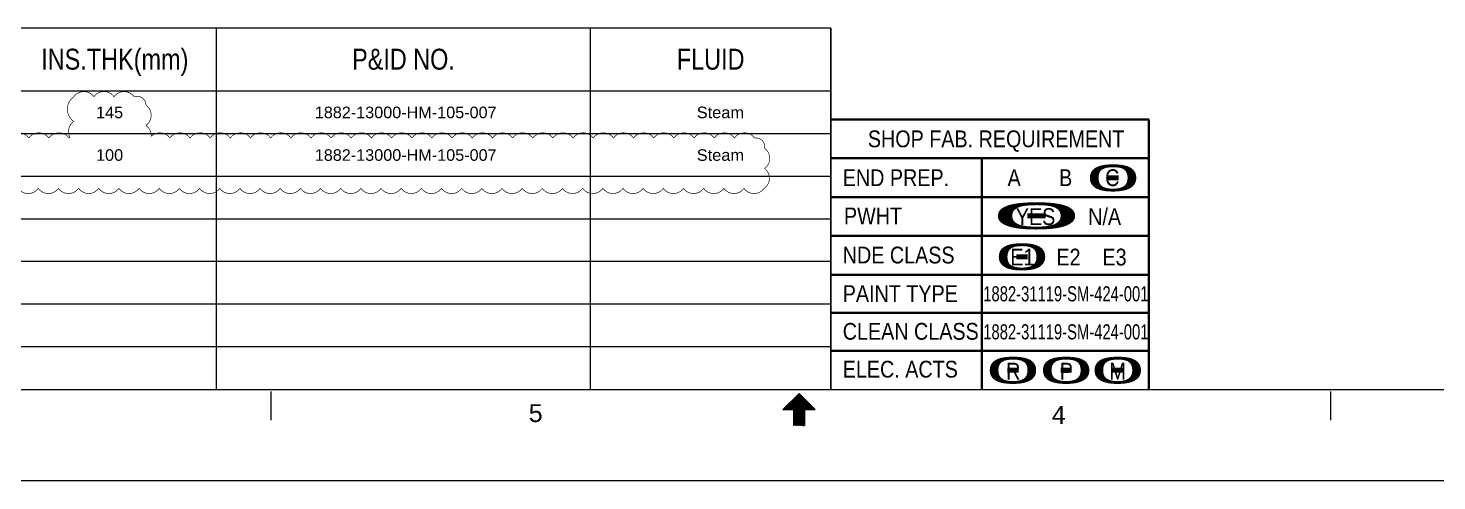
# Model space of a CAD drawing. Header units: inches. Extents: x 996 to 1837, y 0 to 594.
# Drawn here: x 1259.6 to 1539.1, y 0 to 89.7 of the extents above; entities that cross this region are included whole.
import ezdxf
from ezdxf.enums import TextEntityAlignment as Align

# ---------------------------------------------------------------- set-up
doc = ezdxf.new("R2010")
doc.units = ezdxf.units.IN
doc.header["$MEASUREMENT"] = 0
doc.linetypes.add('Solid', pattern=[1, 1, 0])
for name, color, linetype in [('2', 2, 'Continuous'), ('4', 4, 'Continuous'), ('BG 0 -1', 7, 'Continuous'), ('BG BG BG BG BG 2', 7, 'Continuous'), ('BG BG BG BG TITLETEXT', 7, 'Continuous'), ('BG BG BG Default', 7, 'Continuous'), ('Rev.4', 6, 'Continuous')]:
    doc.layers.add(name, color=color, linetype=linetype)
doc.layers.add('spoolIsoText', color=2, linetype='Solid', lineweight=30)
doc.styles.add('1882-13610-HP-186-001-704(01OF01)_MODEL-EMBED 1_DWG$0$Arial', font='arial.ttf')
doc.styles.add('Arial', font='arial.ttf')
doc.styles.add('fixedText', font='MONOTXT8.shx', dxfattribs={"width": 0.85})

# ---------------------------------------------------------------- blocks, each defined once
blk = doc.blocks.new('A$C837873b3')
at = {"layer": 'BG BG BG Default', "color": 2, "linetype": 'Continuous', "lineweight": 35}
for p, q in [((0, 7.701931330499974), (63.19417745169994, 7.701931330499974)), ((63.19417745169994, 7.701931330499974), (63.19417745169994, -7.105427357601002e-15))]:
    blk.add_line(p, q, dxfattribs=at)
at = {"layer": 'BG BG BG BG TITLETEXT', "color": 4, "style": 'Arial', "width": 0.8408887547300006}
blk.add_text('SHOP FAB. REQUIREMENT', height=3.332684485827264, dxfattribs=at).set_placement((7.466808665464669, 3.834656914604693), align=Align.MIDDLE_LEFT)

msp = doc.modelspace()

# ---------------------------------------------------------------- linework, layer by layer
at = {"layer": 'BG 0 -1', "color": 2, "linetype": 'Continuous', "lineweight": 25}
msp.add_line((1418.885590118743, 89.70609904810931), (1418.885590118743, 18.10732576754845), dxfattribs=at)
at = {"layer": 'BG 0 -1', "color": 7, "linetype": 'Continuous', "lineweight": 9}
for p, q in [((1020.915098631581, 18.10732576754845), (1811.734633668179, 18.10732576754845)), ((1307.753526670178, 17.68293552364571), (1307.753526670178, 12.02439893827932)), ((1412.55870913984, 17.30113572693585), (1409.375782310571, 14.11820889766761)), ((1409.390231497749, 14.11820889767159), (1412.565933733485, 17.29391113340739)), ((1409.515268672471, 14.11820889767159), (1412.628452320846, 17.23139254604632)), ((1409.640305847193, 14.11820889767159), (1412.690970908207, 17.16887395868525)), ((1409.765343021915, 14.11820889767159), (1412.753489495568, 17.1063553713243)), ((1409.890380196637, 14.11820889767159), (1412.816008082929, 17.04383678396323)), ((1410.015417371359, 14.11820889767159), (1412.87852667029, 16.98131819660216)), ((1410.140454546081, 14.11820889767159), (1412.941045257651, 16.9187996092412)), ((1410.265491720803, 14.11820889767159), (1413.003563845012, 16.85628102188014)), ((1410.390528895525, 14.11820889767148), (1413.066082432373, 16.79376243451907)), ((1415.741635969106, 14.11820889766761), (1412.55870913984, 17.30113572693585)), ((1412.565933733374, 17.29391113340159), (1412.565933733374, 11.63537454803554)), ((1518.003526670179, 17.68293552364571), (1518.003526670179, 12.02439893827932)), ((1409.375782310571, 14.11820889766761), (1411.497733530085, 14.11820889766761)), ((1410.515566070247, 14.11820889767148), (1413.128601019734, 16.73124384715811)), ((1410.640603244969, 14.11820889767148), (1413.191119607095, 16.66872525979704)), ((1410.765640419691, 14.11820889767148), (1413.253638194456, 16.60620667243597)), ((1410.890677594413, 14.11820889767148), (1413.316156781817, 16.54368808507502)), ((1411.015714769136, 14.11820889767148), (1413.378675369178, 16.48116949771395)), ((1411.140751943858, 14.11820889767148), (1413.441193956539, 16.41865091035288)), ((1411.26578911858, 14.11820889767148), (1413.5037125439, 16.35613232299193)), ((1411.390826293301, 14.11820889767148), (1413.566231131261, 16.29361373563086)), ((1411.497733530195, 14.10007895984222), (1413.628749718622, 16.2310951482699)), ((1411.497733530195, 13.9750417851202), (1413.691268305983, 16.16857656090883)), ((1411.497733530195, 13.85000461039817), (1413.753786893344, 16.10605797354776)), ((1411.497733530195, 13.72496743567604), (1413.816305480705, 16.04353938618681)), ((1411.497733530195, 13.59993026095401), (1413.878824068066, 15.98102079882574)), ((1411.497733530195, 13.47489308623199), (1413.941342655427, 15.91850221146467)), ((1411.497733530195, 13.34985591150985), (1414.003861242788, 15.85598362410371)), ((1411.497733530195, 13.22481873678782), (1414.066379830149, 15.79346503674265)), ((1411.497733530195, 13.0997815620658), (1414.12889841751, 15.73094644938169)), ((1411.497733530195, 12.97474438734366), (1414.191417004871, 15.66842786202062)), ((1411.497733530195, 12.84970721262164), (1414.253935592232, 15.60590927465955)), ((1411.497733530195, 12.72467003789961), (1414.316454179594, 15.5433906872986)), ((1411.497733530195, 12.59963286317748), (1414.378972766955, 15.48087209993753)), ((1411.497733530195, 12.47459568845545), (1414.441491354316, 15.41835351257646)), ((1411.497733530195, 12.34955851373343), (1414.504009941676, 15.3558349252155)), ((1411.497733530195, 12.22452133901129), (1414.566528529037, 15.29331633785444)), ((1411.497733530195, 12.09948416428927), (1414.629047116398, 15.23079775049337)), ((1411.497733530085, 14.11820889766761), (1411.497733530085, 10.93528206839926)), ((1411.497733530195, 11.97444698956724), (1413.619684749708, 14.09639820908023)), ((1413.619684749595, 14.11820889766761), (1415.741635969106, 14.11820889766761)), ((1413.619684749595, 14.11820889766761), (1413.619684749595, 10.93528206839926)), ((1413.641495438299, 14.11820889767148), (1414.691565703759, 15.16827916313241)), ((1413.766532613021, 14.11820889767148), (1414.754084291121, 15.10576057577134)), ((1413.891569787743, 14.11820889767148), (1414.816602878482, 15.04324198841027)), ((1414.016606962465, 14.11820889767148), (1414.879121465843, 14.98072340104932)), ((1414.141644137187, 14.11820889767148), (1414.941640053204, 14.91820481368825)), ((1414.266681311909, 14.11820889767148), (1415.004158640565, 14.85568622632718)), ((1414.391718486631, 14.11820889767148), (1415.066677227926, 14.79316763896622)), ((1414.516755661353, 14.11820889767148), (1415.129195815287, 14.73064905160516)), ((1414.641792836075, 14.11820889767148), (1415.191714402648, 14.66813046424409)), ((1414.766830010798, 14.11820889767148), (1415.254232990009, 14.60561187688313)), ((1414.891867185519, 14.11820889767148), (1415.31675157737, 14.54309328952206)), ((1415.016904360241, 14.11820889767148), (1415.379270164731, 14.48057470216099)), ((1415.141941534963, 14.11820889767148), (1415.441788752092, 14.41805611480004)), ((1415.266978709686, 14.11820889767148), (1415.504307339453, 14.35553752743897)), ((1415.392015884408, 14.11820889767148), (1415.566825926814, 14.2930189400779)), ((1415.517053059129, 14.11820889767148), (1415.629344514175, 14.23050035271694)), ((1415.642090233851, 14.11820889767148), (1415.691863101536, 14.16798176535588)), ((1411.497733530195, 11.84940981484522), (1413.619684749708, 13.97136103435821)), ((1411.497733530195, 11.72437264012308), (1413.619684749708, 13.84632385963607)), ((1411.497733530195, 11.59933546540105), (1413.619684749708, 13.72128668491405)), ((1411.497733530195, 11.47429829067903), (1413.619684749708, 13.59624951019202)), ((1411.497733530195, 11.34926111595689), (1413.619684749708, 13.47121233546989)), ((1411.497733530195, 11.22422394123487), (1413.619684749708, 13.34617516074786)), ((1411.497733530195, 11.09918676651284), (1413.619684749708, 13.22113798602584)), ((1411.497733530195, 10.97414959179082), (1413.619684749708, 13.09610081130381)), ((1411.583903181528, 10.93528206840199), (1413.619684749708, 12.97106363658168)), ((1411.70894035625, 10.93528206840199), (1413.619684749708, 12.84602646185965)), ((1411.833977530972, 10.93528206840199), (1413.619684749708, 12.72098928713763)), ((1411.959014705694, 10.93528206840199), (1413.619684749708, 12.59595211241549)), ((1412.084051880416, 10.93528206840199), (1413.619684749708, 12.47091493769346)), ((1412.209089055138, 10.93528206840199), (1413.619684749708, 12.34587776297144)), ((1412.33412622986, 10.93528206840199), (1413.619684749708, 12.2208405882493)), ((1412.459163404582, 10.93528206840199), (1413.619684749708, 12.09580341352728)), ((1412.584200579304, 10.93528206840199), (1413.619684749708, 11.97076623880525)), ((1412.709237754026, 10.93528206840199), (1413.619684749708, 11.84572906408312)), ((1412.834274928749, 10.93528206840199), (1413.619684749708, 11.72069188936109)), ((1412.95931210347, 10.93528206840199), (1413.619684749708, 11.59565471463907)), ((1413.084349278192, 10.93528206840199), (1413.619684749708, 11.47061753991693)), ((1413.209386452915, 10.93528206840199), (1413.619684749708, 11.34558036519491)), ((1413.334423627637, 10.93528206840199), (1413.619684749708, 11.22054319047288)), ((1413.459460802359, 10.93528206840199), (1413.619684749708, 11.09550601575086)), ((1413.58449797708, 10.93528206840199), (1413.619684749708, 10.97046884102872)), ((1836.803332926672, 8.444693776255008e-06), (995.8033329266718, 8.444693776255008e-06))]:
    msp.add_line(p, q, dxfattribs=at)
at = {"layer": 'BG BG BG BG BG 2', "color": 2, "linetype": 'Continuous', "lineweight": 15}
for p, q in [((1418.885590118743, 89.70609904810931), (1020.915098631581, 89.70609904810931)), ((1297.010452118743, 18.10732576754845), (1297.010452118743, 89.70609904810931)), ((1371.175060118743, 18.10732576754845), (1371.175060118743, 89.70609904810931)), ((1418.885590118743, 77.24098204810969), (1020.915098631581, 77.24098204810969)), ((1418.885590118743, 68.78978404810914), (1020.915098631581, 68.78978404810914)), ((1418.885590118743, 60.33852304811012), (1020.915098631581, 60.33852304811012)), ((1418.885590118743, 51.88726204810814), (1020.915098631581, 51.88726204810814)), ((1418.885590118743, 43.43600104810912), (1020.915098631581, 43.43600104810912)), ((1418.885590118743, 34.98477154810939), (1020.915098631581, 34.98477154810939)), ((1418.885590118743, 26.53351054811037), (1020.915098631581, 26.53351054811037))]:
    msp.add_line(p, q, dxfattribs=at)
at = {"layer": 'BG BG BG Default', "color": 2, "linetype": 'Continuous', "lineweight": 35}
for p, q in [((1418.752337104944, 63.939921726585), (1481.946514556644, 63.939921726585)), ((1448.834981475744, 63.939921726585), (1448.834981475744, 18.10732576754845)), ((1481.946514556644, 63.939921726585), (1481.946514556644, 18.10732576754845)), ((1418.752337104944, 56.23799039608502), (1481.946514556644, 56.23799039608502)), ((1418.752337104944, 48.53605906558505), (1481.946514556644, 48.53605906558505)), ((1418.752337104944, 40.83412773508508), (1481.946514556644, 40.83412773508508)), ((1418.885590118743, 33.29662773508517), (1481.946514556644, 33.29662773508517)), ((1418.885590118743, 25.75912773508526), (1481.946514556644, 25.75912773508526))]:
    msp.add_line(p, q, dxfattribs=at)
at = {"layer": 'Rev.4', "color": 1, "const_width": 0.132}
msp.add_lwpolyline([(1255.74101988065, 67.93072722220472, -0.52056705), (1259.74101988065, 67.93072722220472, -0.52056705), (1263.74101988065, 67.93072722220472, -0.52056705), (1267.74101988065, 67.93072722220472, -0.02535969732301605), (1267.893079114428, 68.12601804279943, -0.3734083547161922), (1268.669950424601, 71.23081955121665, -0.52056705), (1268.669950424601, 76.11231223391701, -0.5205670500000004), (1272.669950424601, 76.11231223391701, -0.52056705), (1276.669950424601, 76.11231223391701, -0.52056705), (1280.669950424601, 76.11231223391701, -0.52056705), (1282.996691544002, 74.43905335331806, -0.52056705), (1282.996691544002, 70.43905335331806, -0.2626742372632161), (1284.032256667734, 68.27424180797631, -0.4632114524592003), (1287.74101988065, 67.93072722220472, -0.52056705), (1291.74101988065, 67.93072722220472, -0.52056705), (1295.74101988065, 67.93072722220472, -0.52056705), (1299.74101988065, 67.93072722220472, -0.52056705), (1303.74101988065, 67.93072722220472, -0.52056705), (1307.74101988065, 67.93072722220472, -0.52056705), (1311.74101988065, 67.93072722220472, -0.52056705), (1315.74101988065, 67.93072722220472, -0.52056705), (1319.74101988065, 67.93072722220472, -0.52056705), (1323.74101988065, 67.93072722220472, -0.52056705), (1327.74101988065, 67.93072722220472, -0.52056705), (1331.74101988065, 67.93072722220472, -0.52056705), (1335.74101988065, 67.93072722220472, -0.52056705), (1339.74101988065, 67.93072722220472, -0.52056705), (1343.74101988065, 67.93072722220472, -0.52056705), (1347.74101988065, 67.93072722220472, -0.52056705), (1351.74101988065, 67.93072722220472, -0.52056705), (1355.74101988065, 67.93072722220472, -0.52056705), (1359.74101988065, 67.93072722220472, -0.52056705), (1363.74101988065, 67.93072722220472, -0.52056705), (1367.74101988065, 67.93072722220472, -0.52056705), (1371.74101988065, 67.93072722220472, -0.52056705), (1375.74101988065, 67.93072722220472, -0.52056705), (1379.74101988065, 67.93072722220472, -0.52056705), (1383.74101988065, 67.93072722220472, -0.52056705), (1387.74101988065, 67.93072722220472, -0.52056705), (1391.74101988065, 67.93072722220472, -0.52056705), (1395.74101988065, 67.93072722220472, -0.52056705), (1399.74101988065, 67.93072722220472, -0.52056705), (1403.74101988065, 67.93072722220472, -0.52056705), (1405.711015353967, 65.90072269552161, -0.52056705), (1405.711015353967, 61.90072269552161, -0.52056705), (1405.636213745593, 57.97552430389578, -0.52056705), (1401.636213745593, 57.97552430389578, -0.52056705), (1397.636213745593, 57.97552430389578, -0.52056705), (1393.636213745593, 57.97552430389578, -0.52056705), (1389.636213745593, 57.97552430389578, -0.52056705), (1385.636213745593, 57.97552430389578, -0.52056705), (1381.636213745593, 57.97552430389578, -0.52056705), (1377.636213745593, 57.97552430389578, -0.52056705), (1373.636213745593, 57.97552430389578, -0.52056705), (1369.636213745593, 57.97552430389578, -0.52056705), (1365.636213745593, 57.97552430389578, -0.52056705), (1361.636213745593, 57.97552430389578, -0.52056705), (1357.636213745593, 57.97552430389578, -0.52056705), (1353.636213745593, 57.97552430389578, -0.52056705), (1349.636213745593, 57.97552430389578, -0.52056705), (1345.636213745593, 57.97552430389578, -0.52056705), (1341.636213745593, 57.97552430389578, -0.52056705), (1337.636213745593, 57.97552430389578, -0.52056705), (1333.636213745593, 57.97552430389578, -0.52056705), (1329.636213745593, 57.97552430389578, -0.52056705), (1325.636213745593, 57.97552430389578, -0.52056705), (1321.636213745593, 57.97552430389578, -0.52056705), (1317.636213745593, 57.97552430389578, -0.52056705), (1313.636213745593, 57.97552430389578, -0.52056705), (1309.636213745593, 57.97552430389578, -0.52056705), (1305.636213745593, 57.97552430389578, -0.52056705), (1301.636213745593, 57.97552430389578, -0.52056705), (1297.636213745593, 57.97552430389578, -0.52056705), (1293.636213745593, 57.97552430389578, -0.52056705), (1289.636213745593, 57.97552430389578, -0.52056705), (1285.636213745593, 57.97552430389578, -0.52056705), (1281.636213745593, 57.97552430389578, -0.52056705), (1277.636213745593, 57.97552430389578, -0.52056705), (1273.636213745593, 57.97552430389578, -0.52056705), (1269.636213745593, 57.97552430389578, -0.52056705), (1265.636213745593, 57.97552430389578, -0.52056705), (1261.636213745593, 57.97552430389578, -0.52056705), (1257.636213745593, 57.97552430389578, -0.52056705)], format="xyb", dxfattribs=at)

# ---------------------------------------------------------------- block references
at = {"layer": '4', "color": 4}
msp.add_blockref('A$C837873b3', (1418.752337104944, 63.939921726585), dxfattribs=at)

# ---------------------------------------------------------------- texts
at = {"layer": '2', "style": '1882-13610-HP-186-001-704(01OF01)_MODEL-EMBED 1_DWG$0$Arial'}
for s, width, p in [('145', 1.008516360376516, (1273.085711228855, 74.16305120589526)), ('1882-13000-HM-105-007', 1.002960328271829, (1316.494643579635, 74.16305120589526)), ('Steam', 1.013127546291308, (1392.270944683822, 74.16305120589526)), ('100', 1.008516360376516, (1273.085711228855, 65.71179020589624)), ('1882-13000-HM-105-007', 1.002960328271829, (1316.494643579635, 65.71179020589624)), ('Steam', 1.013127546291308, (1392.270944683822, 65.71179020589624))]:
    msp.add_text(s, height=2.293056096971578, dxfattribs=dict(at, width=width)).set_placement(p, align=Align.TOP_LEFT)
at = {"layer": 'BG 0 -1', "color": 7, "style": 'Arial', "width": 1.008516360376511}
for s, p in [('5', (1360.316026670178, 13.3887181931949)), ('4', (1464.083416754605, 13.05261277257944))]:
    msp.add_text(s, height=3.53658536585366, dxfattribs=at).set_placement(p, align=Align.MIDDLE)
at = {"layer": 'BG BG BG BG TITLETEXT', "color": 4, "style": 'Arial'}
for s, height, width, p in [('INS.THK(mm)', 4.1455739871, 0.8037747644493399, (1276.818841868744, 83.56366172174137)), ('P&ID NO.', 4.1455739871, 0.8017368600295145, (1334.092756118743, 83.56366172174137)), ('FLUID', 4.1455739871, 0.8031565670177558, (1395.030325118743, 83.56366172174137)), ('A       B      C', 3.332684485827264, 0.8408887547300006, (1465.027605549119, 60.07264731068972)), ('YES      N/A', 3.332684485827264, 0.8408887547300006, (1466.015927905743, 52.35426263126396)), ('E1    E2    E3', 3.332684485827264, 0.8408887547300006, (1466.015927905743, 44.34086485632315)), ('1882-31119-SM-424-001', 3, 0.7, (1465.500331917968, 37.06640092744529)), ('1882-31119-SM-424-001', 3, 0.7, (1465.500331917968, 29.52890092744538)), ('R', 3.332684485827264, 0.8408887547300006, (1455.067148614872, 21.72618613185432)), ('P', 3.332684485827264, 0.8408887547300006, (1465.590475823613, 21.72618613185432)), ('M', 3.332684485827264, 0.8408887547300006, (1475.773125153829, 21.72618613185432))]:
    msp.add_text(s, height=height, dxfattribs=dict(at, width=width)).set_placement(p, align=Align.MIDDLE_CENTER)
at = {"layer": 'BG BG BG BG TITLETEXT', "color": 4, "style": 'Arial', "width": 0.8408887547300006}
for s, p in [('END PREP.', (1421.236535634644, 60.07264731068972)), ('PWHT', (1421.487045095444, 52.49589353256397)), ('NDE CLASS', (1421.236535634644, 44.74308696258504)), ('PAINT TYPE', (1421.236535634644, 37.09501829298506)), ('CLEAN CLASS', (1421.236535634644, 29.62194962348508)), ('ELEC. ACTS', (1421.236535634644, 22.1220588884396))]:
    msp.add_text(s, height=3.332684485827264, dxfattribs=at).set_placement(p, align=Align.MIDDLE_LEFT)
at = {"layer": 'spoolIsoText', "style": 'fixedText'}
for width, p in [(2.55, (1474.875109906458, 60.0255163808024)), (4.25, (1459.686654321347, 52.50125855423425)), (2.55, (1456.807191579106, 44.38072366484607)), (2.55, (1455.018049622146, 21.89395950104426)), (2.55, (1465.566217710849, 21.89395950104426)), (2.55, (1475.802224861454, 21.89395950104426))]:
    msp.add_text('0', height=5.2347707157, dxfattribs=dict(at, width=width)).set_placement(p, align=Align.MIDDLE_CENTER)

doc.saveas('drawing.dxf')
